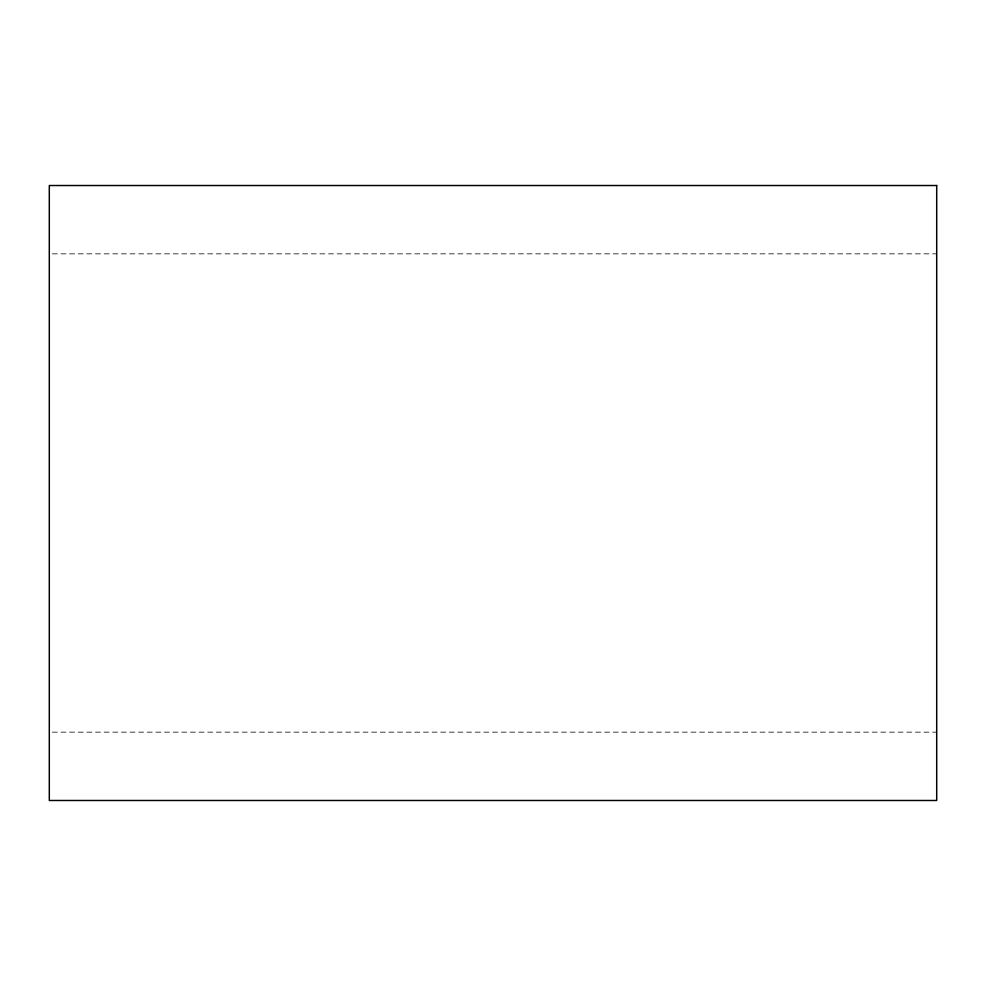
<?xml version="1.0" encoding="UTF-8"?>
<svg xmlns="http://www.w3.org/2000/svg" width="986" height="986" viewBox="0 0 986 986"><rect width="100%" height="100%" fill="white"/><g stroke="black" fill="none" stroke-linecap="round" stroke-linejoin="round"><path stroke-width="0.74" stroke-dasharray="4.93 3.7" d="M52.381 253.846L936.7 253.846M52.381 732.154L936.7 732.154"/><path stroke-width="1.48" d="M936.7 185.516L49.3 185.516L49.3 800.484L936.7 800.484L936.7 185.516"/></g></svg>
